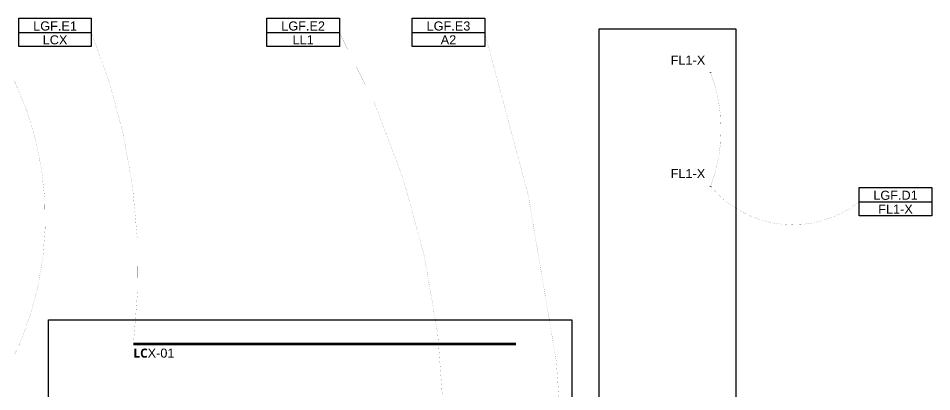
# Model space of a CAD drawing. Header units: millimetres. Extents: x 47511 to 319330, y -16764 to 12078.
# Drawn here: x 91138 to 103201, y 6130 to 11066 of the extents above; entities that cross this region are included whole.
import ezdxf

# ---------------------------------------------------------------- set-up
doc = ezdxf.new("R2010")
doc.units = ezdxf.units.MM
doc.linetypes.add('Dash - Tight', pattern=[4.5, 3, -1.5])
doc.linetypes.add('DASHDOT', pattern=[25.4, 12.7, -6.35, 0, -6.35])
doc.layers.add('0-CountArea', color=152, linetype='Continuous', plot=False, transparency=0.5)
for name, color, linetype, lineweight in [('E-LUM-CIRC', 5, 'Dash - Tight', 30), ('E-LUM-FL', 21, 'Continuous', 30), ('E-LUM-GFIT', 252, 'Continuous', 30), ('E-LUM-LED', 20, 'DASHDOT', 30)]:
    doc.layers.add(name, color=color, linetype=linetype, lineweight=lineweight)
doc.styles.add('Arial_1', font='arial.ttf', dxfattribs={"height": 119.9999999999999})

# ---------------------------------------------------------------- blocks, each defined once
blk = doc.blocks.new('LCX')
at = {"layer": 'E-LUM-LED', "lineweight": 0, "ltscale": 100}
for p, q in [((-0.3484143489331473, 0.3741107117366482), (-0.3484143489331473, 0.4991107117366482)), ((-0.3484143489331473, 0.4991107117366482), (0.1515856510668527, 0.4991107117366482)), ((0, 0.3741107117366482), (-0.3484143489331473, 0.3741107117366482)), ((0, -0.3741107117366482), (0, 0.3741107117366482)), ((0.1515856510668527, 0.4991107117366482), (0.1515856510668527, -0.4991107117366482)), ((-0.3484143489331473, -0.3741107117366482), (-0.3484143489331473, -0.4991107117366482)), ((-0.3484143489331473, -0.3741107117366482), (0, -0.3741107117366482)), ((-0.3484143489331473, -0.4991107117366482), (0.1515856510668527, -0.4991107117366482))]:
    blk.add_line(p, q, dxfattribs=at)
blk = doc.blocks.new('FL1-X')
at = {"layer": 'E-LUM-FL', "lineweight": 30, "ltscale": 100}
h = blk.add_hatch(color=256, dxfattribs=at)
h.dxf.hatch_style = 1
h.paths.add_polyline_path([(1.5, 0), (0, -1.5), (1.5, -1.5)])
h.paths.add_polyline_path([(0, -1.5), (-1.5, 0), (-1.5, -1.5)])
h.paths.add_polyline_path([(-1.5, 1.5), (-1.5, 0), (1.5, 0), (1.5, 1.5)])
for p, q in [((1.5, 0), (-1.5, 0)), ((-1.5, 0), (0, -1.5)), ((0, -1.5), (1.5, 0))]:
    blk.add_line(p, q, dxfattribs=at)
at = {"layer": 'E-LUM-FL', "lineweight": 30}
blk.add_lwpolyline([(-1.5, 1.5), (1.5, 1.5), (1.5, -1.5), (-1.5, -1.5)], close=True, dxfattribs=at)
at = {"layer": 'E-LUM-GFIT', "lineweight": 30}
blk.add_lwpolyline([(-1.5, 1.5), (1.5, 1.5), (1.5, -1.5), (-1.5, -1.5)], close=True, dxfattribs=at)

msp = doc.modelspace()

# ---------------------------------------------------------------- linework, layer by layer
at = {"layer": '0-CountArea', "ltscale": 10}
for points in [[(98804.90223781497, -965.9082484088722), (100618.0556026391, -965.9082484088722), (100618.0556026391, 10923.00782035274), (98804.90223781497, 10923.00782035274)], [(91535.71996978216, 7082.350432395411), (98450.2961251695, 7082.350432395411), (98450.2961251695, -1113.472530262719), (91535.71996978216, -1113.472530262719)]]:
    msp.add_lwpolyline(points, close=True, dxfattribs=at)
at = {"layer": 'E-LUM-CIRC', "linetype": 'ByBlock', "ltscale": 10}
for p, q in [((91145.85306581024, 10879.07247586615), (92102.32654949436, 10879.07247586615)), ((94421.63284141799, 10879.07247586615), (95378.10632510211, 10879.07247586615)), ((96341.02371952434, 10879.07247586615), (97297.49720320846, 10879.07247586615)), ((102244.5222516183, 8641.639176966033), (103200.9957353024, 8641.639176966033))]:
    msp.add_line(p, q, dxfattribs=at)
for points in [[(91145.85306581024, 11066.42825160132), (92102.32654949436, 11066.42825160132), (92102.32654949436, 10691.71670013099), (91145.85306581024, 10691.71670013099)], [(94421.63284141799, 11066.42825160132), (95378.10632510211, 11066.42825160132), (95378.10632510211, 10691.71670013099), (94421.63284141799, 10691.71670013099)], [(96341.02371952434, 11066.42825160132), (97297.49720320846, 11066.42825160132), (97297.49720320846, 10691.71670013099), (96341.02371952434, 10691.71670013099)], [(102244.5222516183, 8828.9949527012), (103200.9957353024, 8828.9949527012), (103200.9957353024, 8454.283401230867), (102244.5222516183, 8454.283401230867)]]:
    msp.add_lwpolyline(points, close=True, dxfattribs=at)
at = {"layer": 'E-LUM-CIRC', "ltscale": 25, "const_width": 1}
for points in [[(90366.21131160793, -6015.319593445529, -0.3283048850819904), (89704.85640038208, -5459.259902481121, 0.3495729319535407), (90555.84921102117, -3581.293314175578, -0.2307512369443175), (90553.97559968541, -2031.417443108643, 0.1834416241315993), (90558.92207941804, 1556.182195755988, -0.26804549229599), (90563.38083697816, 2960.980201070764, 0.232014353699514), (90553.32457442356, 4357.389274991219, -0.2422568638401136), (90553.32457442356, 5757.911200906885, 0.3357661151900614), (90713.74288537861, 10879.07247586615)], [(92659.41613624782, 6762.603542768491, 0.1286562011286752), (92102.32654949436, 10879.07247586615)], [(93406.83685369055, -109.3397924044984, -0.3059406181293529), (94306.83685369244, -109.3397924045057, 0.2488605530633), (95206.83685369433, -109.3397924045057, -0.3172025695832148), (96106.83685369622, -109.339792404513, 0.2039023948676178), (97206.83685369254, -109.3397924045203, -0.1915452885263554), (98106.83685369445, -109.339792404513, 0.1179549653230692), (97297.49720320846, 10879.07247586615)], [(93855.8368536905, 3740.660207595494, -0.1850519969321135), (96609.18843934154, 3740.66020759548, 0.1700774449280399), (95378.10632510211, 10879.07247586615)], [(100279.7480990079, 10348.21296350867, -0.1867756617040756), (100279.7480990079, 8848.212963508675, 0.4081755390888889), (102244.5222516183, 8641.639176966033)]]:
    msp.add_lwpolyline(points, format="xyb", dxfattribs=at)
at = {"layer": 'E-LUM-LED', "ltscale": 10, "const_width": 35}
msp.add_lwpolyline([(92659.41613624782, 6762.603542768491), (97711.83685369442, 6762.603542768498)], dxfattribs=at)

# ---------------------------------------------------------------- block references
at = {"layer": 'E-LUM-FL'}
for p in [(100279.7480990079, 10348.21296350867), (100279.7480990079, 8844.061044898233)]:
    msp.add_blockref('FL1-X', p, dxfattribs=at)
at = {"layer": 'E-LUM-LED', "lineweight": 0, "ltscale": 10, "rotation": 179.9999999999526}
msp.add_blockref('LCX', (92659.41613624782, 6762.603542768491), dxfattribs=at)

# ---------------------------------------------------------------- texts
at = {"layer": 'E-LUM-CIRC', "color": 7, "lineweight": 0, "char_height": 119.9999999999999, "attachment_point": 1, "style": 'Arial_1'}
for s, insert in [('\\pxqc;LGF.E1', (91145.85306581024, 11024.28131996837)), ('\\pxqc;LGF.E2', (94421.63284141799, 11024.28131996837)), ('\\pxqc;LGF.E3', (96341.02371952434, 11024.28131996837)), ('\\pxqc;LCX', (91145.85306581024, 10841.12311313589)), ('\\pxqc;LL1', (94421.63284141799, 10841.12311313589)), ('\\pxqc;A2', (96341.02371952434, 10841.12311313589)), ('\\pxqc;LGF.D1', (102244.5222516183, 8786.84802106824)), ('\\pxqc;FL1-X', (102244.5222516183, 8603.68981423576))]:
    msp.add_mtext_dynamic_manual_height_columns(s, width=956.4734836841167, gutter_width=597.4034271367638, heights=[0], dxfattribs=dict(at, insert=insert))
at = {"layer": 'E-LUM-FL', "color": 7, "lineweight": 0, "char_height": 119.9999999999999, "attachment_point": 1, "style": 'Arial_1'}
for insert in [(99753.55178552402, 10573.76027155595), (99753.55178552402, 9073.760271555948)]:
    msp.add_mtext_dynamic_manual_height_columns('FL1-X', width=41.12165479621808, gutter_width=597.4034271367638, heights=[0], dxfattribs=dict(at, insert=insert))
at = {"layer": 'E-LUM-LED', "color": 7, "lineweight": 0, "insert": (92658.82111662281, 6700.730143927547), "char_height": 119.9999999999999, "attachment_point": 1, "style": 'Arial_1'}
msp.add_mtext_dynamic_manual_height_columns('{\\fYu Gothic UI Semibold|b1|i0|c128|p34;LC}X-01', width=41.12165479621808, gutter_width=597.4034271367638, heights=[0], dxfattribs=at)

doc.saveas('drawing.dxf')
